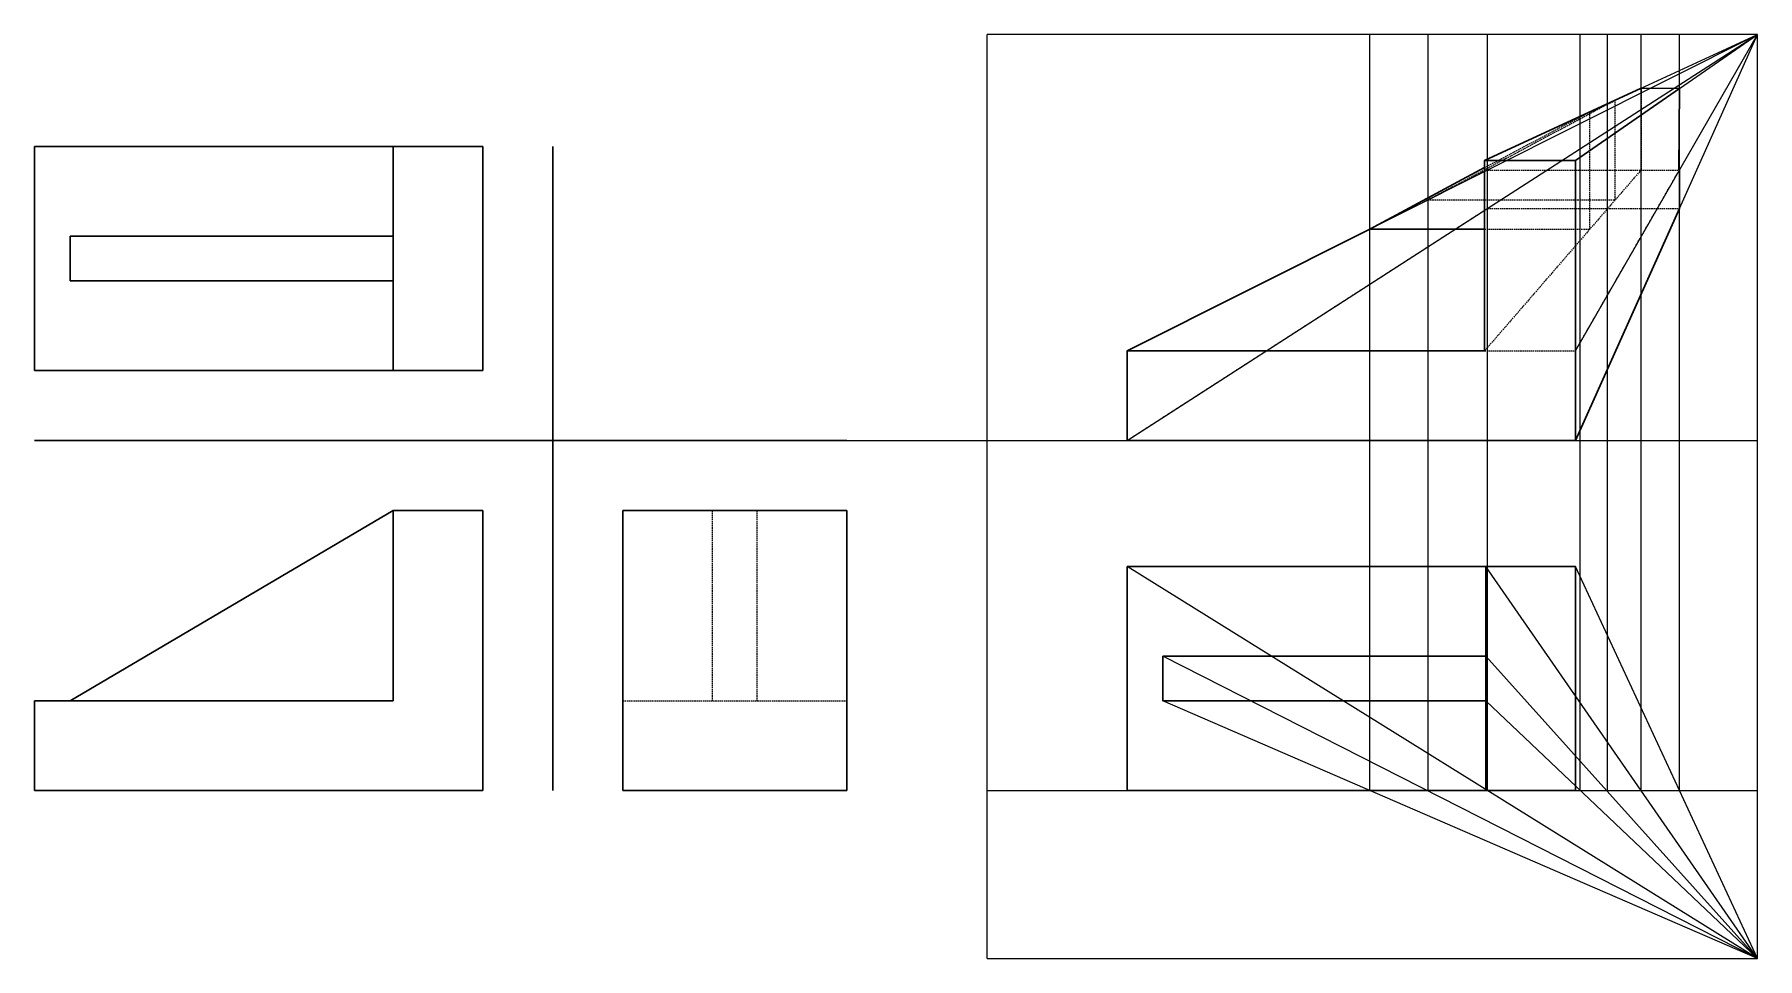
# Model space of a CAD drawing. Header units: inches. Extents: x 0 to 308, y -30 to 135.
import ezdxf

# ---------------------------------------------------------------- set-up
doc = ezdxf.new("R2010")
doc.units = ezdxf.units.IN
doc.header["$MEASUREMENT"] = 0
doc.linetypes.add('HIDDEN', pattern=[0.375, 0.25, -0.125])
doc.layers.add('Konturines', color=7, linetype='Continuous', lineweight=30)
for name, color, linetype in [('Lygiagretu', 100, 'Continuous'), ('nematomos', 10, 'HIDDEN'), ('Papildomos', 30, 'Continuous')]:
    doc.layers.add(name, color=color, linetype=linetype)

msp = doc.modelspace()

# ---------------------------------------------------------------- linework, layer by layer
at = {"layer": 'Konturines'}
for p, q in [((258.79, 112.5), (286.71, 125.4)), ((275, 112.5), (293.57, 125.36)), ((286.71, 125.4), (293.57, 125.36)), ((293.57, 125.36), (293.48, 110.79)), ((80, 115), (0, 115)), ((0, 115), (0, 75)), ((80, 115), (0, 115)), ((0, 115), (0, 75)), ((64, 75), (64, 115)), ((64, 75), (64, 115)), ((80, 75), (80, 115)), ((80, 75), (80, 115)), ((92.5, 0), (92.5, 115)), ((238.29, 100.24), (258.79, 111.23)), ((258.79, 78.5), (258.79, 112.5)), ((258.79, 112.5), (275, 112.5)), ((275, 78.5), (275, 112.5)), ((293.57, 110.79), (293.57, 103.93)), ((275, 62.5), (293.57, 103.93)), ((6.38, 99), (64, 99)), ((6.38, 91), (6.38, 99)), ((6.38, 99), (64, 99)), ((6.38, 91), (6.38, 99)), ((195, 78.5), (238.29, 100.24)), ((238.29, 100.24), (258.79, 100.24)), ((64, 91), (6.38, 91)), ((64, 91), (6.38, 91)), ((195, 62.5), (195, 78.5)), ((195, 78.5), (258.79, 78.5)), ((275, 62.5), (275, 78.5)), ((0, 75), (80, 75)), ((0, 75), (80, 75)), ((0, 62.5), (145, 62.5)), ((195, 62.5), (275, 62.5)), ((6.38, 16), (64, 50)), ((64, 16), (64, 50)), ((64, 50), (80, 50)), ((80, 50), (80, 0)), ((145, 50), (105, 50)), ((105, 50), (105, 0)), ((145, 0), (145, 50)), ((275, 40), (195, 40)), ((195, 40), (195, 0)), ((259, 0), (259, 40)), ((275, 0), (275, 40)), ((201.38, 24), (259, 24)), ((201.38, 16), (201.38, 24)), ((0, 0), (0, 16)), ((0, 16), (64, 16)), ((259, 16), (201.38, 16)), ((80, 0), (0, 0)), ((105, 0), (145, 0)), ((195, 0), (275, 0))]:
    msp.add_line(p, q, dxfattribs=at)
at = {"layer": 'Lygiagretu'}
for p, q in [((238.29, 0), (238.29, 135)), ((248.71, 0), (248.71, 135)), ((259.29, 0), (259.29, 135)), ((275.87, 0), (275.87, 135)), ((280.72, 0), (280.72, 135)), ((286.71, 0), (286.71, 135)), ((293.57, 0), (293.57, 135))]:
    msp.add_line(p, q, dxfattribs=at)
at = {"layer": 'nematomos'}
for p, q in [((248.71, 105.47), (282.12, 123.28)), ((282.12, 105.47), (282.12, 123.28)), ((286.71, 125.4), (286.71, 110.79)), ((258.79, 111.23), (277.59, 121.19)), ((277.59, 100.24), (277.59, 121.19)), ((259.29, 110.79), (238.29, 100.24)), ((286.71, 110.79), (258.79, 78.5)), ((259.29, 110.79), (293.57, 110.79)), ((259.29, 103.93), (259.29, 110.79)), ((275, 78.5), (293.57, 110.79)), ((248.71, 105.47), (282.12, 105.47)), ((195, 62.5), (259.29, 103.93)), ((259.29, 103.93), (293.57, 103.93)), ((258.79, 100.24), (277.59, 100.24)), ((258.79, 78.5), (274.79, 78.5)), ((258.79, 78.5), (275, 78.5)), ((121, 16), (121, 50)), ((129, 16), (129, 50)), ((105, 16), (145, 16))]:
    msp.add_line(p, q, dxfattribs=at)
at = {"layer": 'Papildomos'}
for p, q in [((170, 0), (170, 135)), ((307.5, 135), (170, 135)), ((195, 62.5), (307.5, 135)), ((195, 78.5), (307.5, 135)), ((258.79, 112.5), (307.5, 135)), ((275, 62.5), (307.5, 135)), ((275, 78.5), (307.5, 135)), ((275, 112.5), (307.5, 135)), ((307.5, -30), (307.5, 135)), ((145, 62.5), (307.5, 62.5)), ((307.5, -30), (195, 40)), ((307.5, -30), (259, 40)), ((307.5, -30), (275, 40)), ((307.5, -30), (201.38, 24)), ((307.5, -30), (259, 24)), ((307.5, -30), (201.38, 16)), ((307.5, -30), (259, 16)), ((170, 0), (307.5, 0)), ((170, -30), (170, 0)), ((170, -30), (307.5, -30))]:
    msp.add_line(p, q, dxfattribs=at)

doc.saveas('drawing.dxf')
